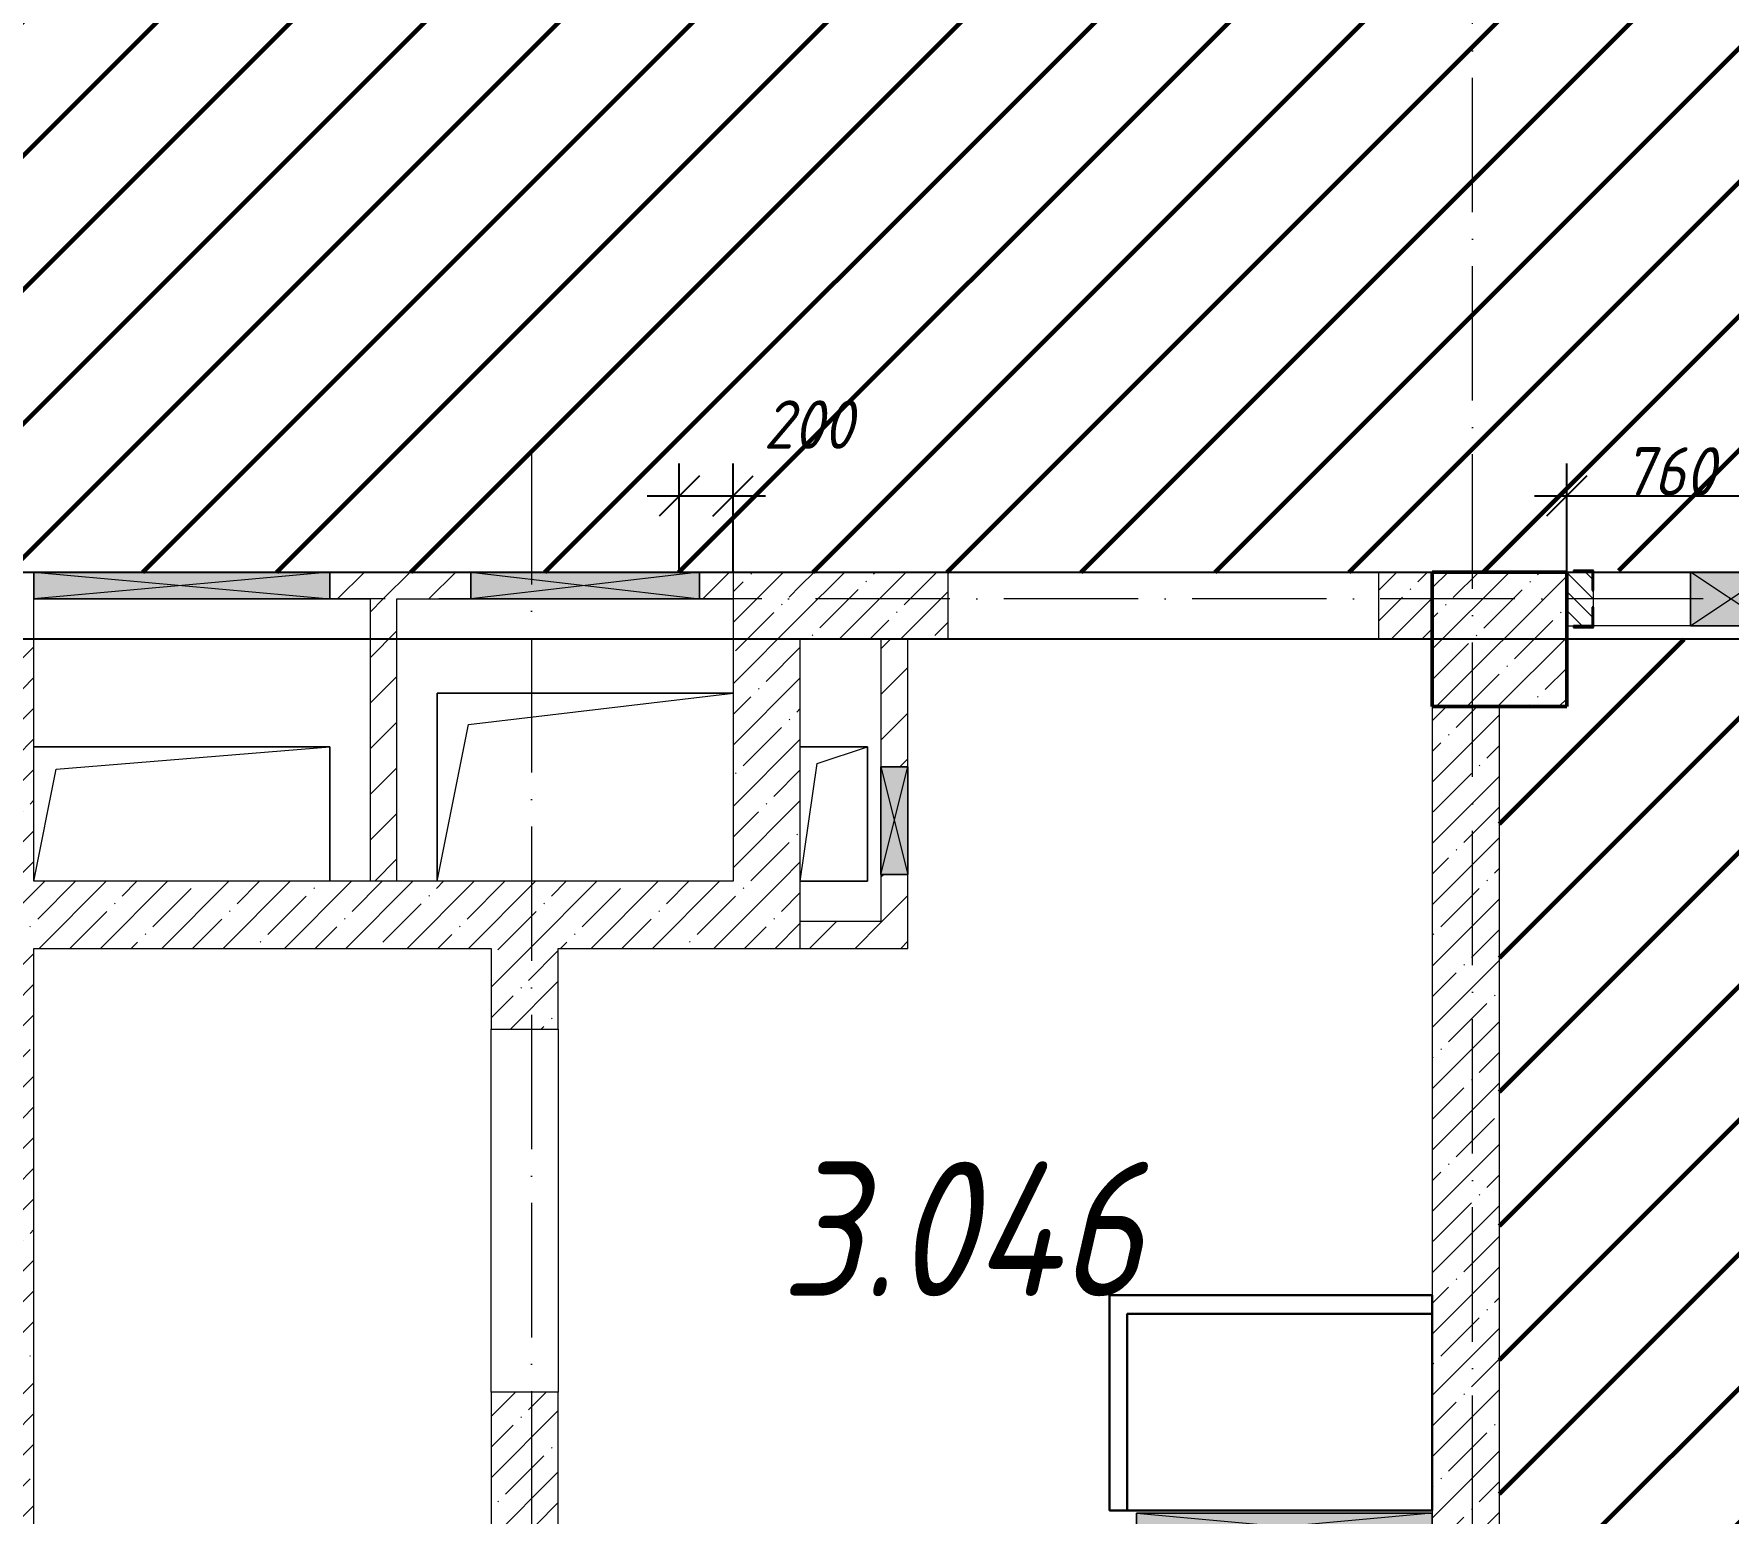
# Model space of a CAD drawing. Header units: millimetres. Extents: x -606178 to 312196, y -19338 to 632709.
# Drawn here: x -140615 to -134315, y 454375 to 459877 of the extents above; entities that cross this region are included whole.
import ezdxf

# ---------------------------------------------------------------- set-up
doc = ezdxf.new("R2010")
doc.units = ezdxf.units.MM
doc.linetypes.add('50_200_ШТРИХ_1Т_ш5_п1_п1_', pattern=[700, 500, -100, 0, -100])
for name, color, linetype, lineweight in [('6.4.1) Окр пт с инж. ПТ2.16', 3, 'Continuous', 60), ('A-____-____-DIMS', 7, 'Continuous', 9), ('A-DETL-GENF-OTLN', 7, 'Continuous', 9), ('A-FLOR-____-OTLN', 7, 'Continuous', 9), ('A-GENM-____-MCUT', 7, 'Continuous', 25), ('A-GENM-____-OTLN', 7, 'Continuous', 9), ('A-GENM-____-OTLN-1', 7, 'Continuous', 25), ('A-GLAZ-____-OTLN', 7, 'Continuous', 9), ('A-WALL-____-MCUT-1', 7, 'Continuous', 9), ('A-WALL-____-MCUT-3', 7, 'Continuous', 9), ('A-WALL-____-OTLN', 7, 'Continuous', 9), ('A-WALL-____-PATT-1', 7, 'Continuous', 9), ('A-WALL-FNSH-MCUT-1', 7, 'Continuous', 9), ('I-WALL-____-OTLN', 7, 'Continuous', 9), ('S-COLS-____-MCUT', 7, 'Continuous', 50), ('S-COLS-____-OTLN', 7, 'Continuous', 9), ('S-GRID-____-OTLN-1', 7, '50_200_ШТРИХ_1Т_ш5_п1_п1_', 9), ('Марки помещений', 7, 'Continuous', 9)]:
    doc.layers.add(name, color=color, linetype=linetype, lineweight=lineweight)
doc.styles.add('ISOCPEUR_I_10', font='isocpeui.ttf', dxfattribs={"width": 0.9, "height": 180})
doc.styles.add('ISOCPEUR_I_2', font='isocpeui.ttf', dxfattribs={"width": 0.85, "height": 2.3})
doc.dimstyles.new('ISO-1_8_0_9К_СРЕДНИЙ_Кладочные_3', dxfattribs={"dimscale": 304.8, "dimtxt": 179.276612, "dimasz": 0.492126, "dimexe": 0.393701, "dimexo": 0, "dimgap": 0, "dimtad": 1, "dimdec": 3, "dimrnd": 0.001, "dimdsep": 46, "dimtxsty": 'ISOCPEUR_I_10', "dimblk1": 'OBLIQUE', "dimblk2": 'OBLIQUE', "dimsah": 1, "dimcen": 0.09, "dimdle": 0.393701, "dimazin": 0, "dimtfac": 1, "dimtdec": 4, "dimtix": 1, "dimtmove": 0, "dimatfit": 3, "dimfxl": 1, "dimtvp": 1, "dimtolj": 1, "dimtzin": 0, "dimarcsym": 2})
doc.dimstyles.new('ISO-1_8_0_9К_СРЕДНИЙ_Кладочные_4', dxfattribs={"dimscale": 304.8, "dimtxt": 179.276612, "dimasz": 0.492126, "dimexe": 0.393701, "dimexo": 0, "dimgap": 0, "dimtad": 1, "dimdec": 3, "dimrnd": 0.001, "dimdsep": 46, "dimtxsty": 'ISOCPEUR_I_10', "dimblk1": 'OBLIQUE', "dimblk2": 'OBLIQUE', "dimsah": 1, "dimcen": 0.09, "dimdle": 0.393701, "dimazin": 0, "dimtfac": 1, "dimtdec": 4, "dimtix": 1, "dimtmove": 1, "dimatfit": 3, "dimfxl": 1, "dimtvp": 1, "dimtolj": 1, "dimtzin": 0, "dimarcsym": 2})
pattern_1 = [(45, (-140714.89, 451794.26), (-114.0493, 114.0493), []), (45, (-140600.84, 451794.26), (-114.0493, 114.0493), [201.612, -40.322, 3.353, -36.97])]
pattern_2 = [(45, (-140714.89, 451794.26), (-84.8528, 84.8528), [])]

# ---------------------------------------------------------------- blocks, each defined once
blk = doc.blocks.new('BSC_Колонна _Прямоугольная - 500х500-V102-АР1_План отверстий 3 этажа в осях 1-64_А-ГГ')
at = {"layer": 'S-COLS-____-OTLN'}
h = blk.add_hatch(dxfattribs=at)
h.set_pattern_fill('FP_125', color=256, style=0, pattern_type=2)
h.set_pattern_definition([(45, (-5550, -5831.04), (-114.0493, 114.0493), []), (45, (-5435.95, -5831.04), (-114.0493, 114.0493), [201.613, -40.323, 3.353, -36.97])])
h.paths.add_polyline_path([(-250, -250), (250, -250), (250, 250), (-250, 250)], flags=0)
at = {"layer": 'S-COLS-____-MCUT'}
for p, q in [((250, 250), (-250, 250)), ((-250, 250), (-250, -250)), ((250, -250), (250, 250)), ((-250, -250), (250, -250))]:
    blk.add_line(p, q, dxfattribs=at)
blk = doc.blocks.new('Фахверк_СКБ_Уголок - 200_3550_зеркало-28264001-АР1_План отверстий 3 этажа в осях 1-64_А-ГГ')
at = {"layer": 'A-GENM-____-MCUT'}
for p, q in [((200, 156), (125, 156)), ((125, 156), (125, 81)), ((131, 81), (131, 150)), ((131, 150), (200, 150)), ((200, 150), (200, 156)), ((125, 81), (131, 81)), ((131, 19), (125, 19)), ((125, 19), (125, -56)), ((131, -50), (131, 19)), ((125, -56), (200, -56)), ((200, -50), (131, -50)), ((200, -56), (200, -50))]:
    blk.add_line(p, q, dxfattribs=at)
blk = doc.blocks.new('AR_Отверстие прямоугольное _в плите_ - AR_Отверстие прямоугольное _в плите_-V171-АР1_План отверстий 3 этажа в осях 1-64_А-ГГ')
at = {"layer": 'A-GENM-____-OTLN'}
for p, q in [((125, 250), (-125, 250)), ((-62.5, 187.5), (125, 250)), ((125, -250), (125, 250)), ((-125, -250), (-62.5, 187.5)), ((-125, -250), (125, -250))]:
    blk.add_line(p, q, dxfattribs=at)
blk = doc.blocks.new('AR_Отверстие прямоугольное _в плите_ - AR_Отверстие прямоугольное _в плите_-30552744-АР1_План отверстий 3 этажа в осях 1-64_А-ГГ')
at = {"layer": 'A-GENM-____-OTLN'}
for p, q in [((550, 350), (-550, 350)), ((-550, 350), (-550, -350)), ((-433.3, 233.3), (550, 350)), ((-550, -350), (-433.3, 233.3))]:
    blk.add_line(p, q, dxfattribs=at)
blk = doc.blocks.new('AR_Отверстие прямоугольное _в плите_ - AR_Отверстие прямоугольное _в плите_-30552508-АР1_План отверстий 3 этажа в осях 1-64_А-ГГ')
at = {"layer": 'A-GENM-____-OTLN'}
for p, q in [((550, 250), (-550, 250)), ((-466.7, 166.7), (550, 250)), ((550, -250), (550, 250)), ((-550, -250), (-466.7, 166.7))]:
    blk.add_line(p, q, dxfattribs=at)
blk = doc.blocks.new('AR_Отверстие прямоугольное _в стене__БезПР - AR_Отверстие прямоугольное _в стене__БезПР-36428349-АР1_План отверстий 3 этажа в осях 1-64_А-ГГ')
at = {"layer": 'A-GLAZ-____-OTLN'}
blk.add_hatch(color=256, dxfattribs=at).paths.add_polyline_path([(-150, 100), (-150, -100), (150, -100), (150, 100)], flags=0)
at = {"layer": 'A-DETL-GENF-OTLN'}
for p, q in [((-150, -100), (-150, 100)), ((-150, 100), (150, 100)), ((150, 100), (-150, -100)), ((-150, 100), (150, -100)), ((150, 100), (-150, 100)), ((-150, 100), (-150, -100)), ((150, 100), (150, -100)), ((150, -100), (150, 100)), ((150, -100), (-150, -100)), ((-150, -100), (150, -100))]:
    blk.add_line(p, q, dxfattribs=at)
at = {"layer": 'A-GLAZ-____-OTLN'}
blk.add_line((150, 100), (-150, 100), dxfattribs=at)
blk = doc.blocks.new('AR_Отверстие прямоугольное _в стене_ - AR_Отверстие прямоугольное _в стене__ОВ-36990253-АР1_План отверстий 3 этажа в осях 1-64_А-ГГ')
at = {"layer": 'A-GLAZ-____-OTLN'}
blk.add_hatch(color=256, dxfattribs=at).paths.add_polyline_path([(550, -50), (550, 50), (-550, 50), (-550, -50)], flags=0)
at = {"layer": 'A-DETL-GENF-OTLN'}
for p, q in [((-550, -50), (-550, 50)), ((-550, 50), (550, 50)), ((550, 50), (-550, -50)), ((-550, 50), (550, -50)), ((550, 50), (-550, 50)), ((-550, 50), (-550, -50)), ((550, 50), (550, -50)), ((550, -50), (550, 50)), ((550, -50), (-550, -50)), ((-550, -50), (550, -50))]:
    blk.add_line(p, q, dxfattribs=at)
blk = doc.blocks.new('AR_Отверстие прямоугольное _в стене_ - AR_Отверстие прямоугольное _в стене__ОВ-36989221-АР1_План отверстий 3 этажа в осях 1-64_А-ГГ')
at = {"layer": 'A-GLAZ-____-OTLN'}
blk.add_hatch(color=256, dxfattribs=at).paths.add_polyline_path([(-200, -50), (200, -50), (200, 50), (-200, 50)], flags=0)
at = {"layer": 'A-DETL-GENF-OTLN'}
for p, q in [((-200, -50), (-200, 50)), ((-200, 50), (200, 50)), ((200, 50), (-200, -50)), ((-200, 50), (200, -50)), ((200, 50), (-200, 50)), ((-200, 50), (-200, -50)), ((200, 50), (200, -50)), ((200, -50), (200, 50)), ((200, -50), (-200, -50)), ((-200, -50), (200, -50))]:
    blk.add_line(p, q, dxfattribs=at)
blk = doc.blocks.new('AR_Отверстие прямоугольное _в стене__БезПР - AR_Отверстие прямоугольное _в стене__БезПР-36899555-АР1_План отверстий 3 этажа в осях 1-64_А-ГГ')
at = {"layer": 'A-GLAZ-____-OTLN'}
blk.add_hatch(color=256, dxfattribs=at).paths.add_polyline_path([(-425, -50), (425, -50), (425, 50), (-425, 50)], flags=0)
at = {"layer": 'A-DETL-GENF-OTLN'}
for p, q in [((-425, -50), (-425, 50)), ((-425, 50), (425, 50)), ((425, 50), (-425, -50)), ((-425, 50), (425, -50)), ((425, 50), (-425, 50)), ((-425, 50), (-425, -50)), ((425, 50), (425, -50)), ((425, -50), (425, 50)), ((425, -50), (-425, -50)), ((-425, -50), (425, -50))]:
    blk.add_line(p, q, dxfattribs=at)
at = {"layer": 'A-GLAZ-____-OTLN'}
blk.add_line((425, 50), (-425, 50), dxfattribs=at)
blk = doc.blocks.new('AR_Отверстие прямоугольное _в стене_ - AR_Отверстие прямоугольное _в стене__ОВ-36916333-АР1_План отверстий 3 этажа в осях 1-64_А-ГГ')
at = {"layer": 'A-GLAZ-____-OTLN'}
blk.add_hatch(color=256, dxfattribs=at).paths.add_polyline_path([(-90.5, -50), (550, -50), (550, 50), (-550, 50), (-550, -50)], flags=0)
at = {"layer": 'A-DETL-GENF-OTLN'}
for p, q in [((-550, -50), (-550, 50)), ((-550, 50), (550, 50)), ((550, 50), (-550, -50)), ((-550, 50), (550, -50)), ((550, 50), (-550, 50)), ((-550, 50), (-550, -50)), ((550, 50), (550, -50)), ((550, -50), (550, 50)), ((550, -50), (-550, -50)), ((-550, -50), (550, -50))]:
    blk.add_line(p, q, dxfattribs=at)
blk = doc.blocks.new('_Oblique')
at = {"color": 0, "linetype": 'ByBlock', "lineweight": -2}
blk.add_line((-0.5, -0.5), (0.5, 0.5), dxfattribs=at)
blk = doc.blocks.new('*D5163')
at = {"layer": 'A-____-____-DIMS', "color": 0, "lineweight": -2, "transparency": 16777216}
for p, q in [((-134914.9, 457875.3), (-134914.9, 458278.5)), ((-134154.9, 457875.3), (-134154.9, 458278.5)), ((-135034.9, 458158.5), (-134034.9, 458158.5))]:
    blk.add_line(p, q, dxfattribs=at)
at = {"layer": 'Defpoints', "color": 0, "transparency": 16777216}
for p in [(-134154.9, 458158.5), (-134914.9, 457875.3), (-134154.9, 457875.3)]:
    blk.add_point(p, dxfattribs=at)
at = {"layer": 'A-____-____-DIMS', "color": 0, "lineweight": -2, "transparency": 16777216, "xscale": 150, "yscale": 150, "zscale": 150, "rotation": 180}
blk.add_blockref('_Oblique', (-134914.9, 458158.5), dxfattribs=at)
at = {"layer": 'A-____-____-DIMS', "color": 0, "lineweight": -2, "transparency": 16777216, "xscale": 150, "yscale": 150, "zscale": 150}
blk.add_blockref('_Oblique', (-134154.9, 458158.5), dxfattribs=at)
at = {"layer": 'A-____-____-DIMS', "color": 0, "transparency": 16777216, "insert": (-134534.9, 458249.6), "char_height": 180, "width": 409.578, "attachment_point": 5, "style": 'ISOCPEUR_I_10'}
blk.add_mtext('\\A1;760', dxfattribs=at)
blk = doc.blocks.new('*D5169')
at = {"layer": 'A-____-____-DIMS', "color": 0, "lineweight": -2, "transparency": 16777216}
for p, q in [((-138214.9, 457875.3), (-138214.9, 458278.5)), ((-138014.9, 457875.3), (-138014.9, 458278.5)), ((-138334.9, 458158.5), (-137894.9, 458158.5))]:
    blk.add_line(p, q, dxfattribs=at)
at = {"layer": 'Defpoints', "color": 0, "transparency": 16777216}
for p in [(-138014.9, 458158.5), (-138214.9, 457875.3), (-138014.9, 457875.3)]:
    blk.add_point(p, dxfattribs=at)
at = {"layer": 'A-____-____-DIMS', "color": 0, "lineweight": -2, "transparency": 16777216, "xscale": 150, "yscale": 150, "zscale": 150, "rotation": 180}
blk.add_blockref('_Oblique', (-138214.9, 458158.5), dxfattribs=at)
at = {"layer": 'A-____-____-DIMS', "color": 0, "lineweight": -2, "transparency": 16777216, "xscale": 150, "yscale": 150, "zscale": 150}
blk.add_blockref('_Oblique', (-138014.9, 458158.5), dxfattribs=at)
at = {"layer": 'A-____-____-DIMS', "color": 0, "transparency": 16777216, "insert": (-137901.8, 458513.6), "char_height": 180, "width": 409.578, "attachment_point": 1, "line_spacing_factor": 1.149209, "style": 'ISOCPEUR_I_10'}
blk.add_mtext('\\A1;200', dxfattribs=at)

msp = doc.modelspace()

# ---------------------------------------------------------------- hatches: boundary and pattern name
at = {"layer": '6.4.1) Окр пт с инж. ПТ2.16'}
h = msp.add_hatch(dxfattribs=at)
h.set_pattern_fill('ANSI31', color=256, scale=111)
h.paths.add_polyline_path([(-102414.891, 460775.3011), (-102914.891, 460775.3011), (-102914.891, 461025.3011), (-104714.891, 461025.3011), (-104714.891, 461019.3011), (-104789.891, 461019.3011), (-105214.891, 461023.3811), (-105214.891, 460925.3011), (-105414.891, 460925.3011), (-105414.891, 460775.3011), (-105914.891, 460775.3011), (-105914.891, 461025.3011), (-107714.891, 461025.3011), (-107714.891, 461019.3011), (-107789.891, 461019.3011), (-108839.891, 461025.3011), (-108839.891, 461019.3011), (-108914.891, 461019.3011), (-110714.891, 461025.3011), (-110714.891, 461019.3011), (-110789.891, 461019.3011), (-111414.891, 461025.3011), (-111414.891, 460775.3011), (-111914.891, 460775.3011), (-111914.891, 461025.3011), (-113714.891, 461025.3011), (-113714.891, 461019.3011), (-113789.891, 461019.3011), (-114214.891, 461023.3811), (-114214.891, 460925.3011), (-114414.891, 460925.3011), (-114414.891, 460775.3011), (-114914.891, 460775.3011), (-114914.891, 461025.3011), (-121964.891, 461025.3011), (-123114.891, 461025.3011), (-123114.891, 461275.3011), (-125679.3407, 461275.3011, -0.683488624), (-125772.5126, 461275.3011), (-131114.891, 461275.3011), (-131114.891, 461025.3011), (-135114.891, 461025.3011), (-142664.891, 461025.3011), (-142664.891, 460775.3011), (-142914.891, 460775.3011), (-142914.891, 460450.3011), (-142908.891, 460450.3011), (-142908.891, 460375.3011), (-142914.891, 458575.3011), (-142908.891, 458575.3011), (-142908.891, 458500.3011), (-142911.691, 458325.3011), (-142814.891, 458325.3011), (-142814.891, 458125.3011), (-142664.891, 458125.3011), (-142664.891, 457875.3011), (-134889.891, 457875.3011), (-134889.891, 457881.3011), (-134814.891, 457881.3011), (-133664.891, 457881.2181), (-133664.891, 457881.3011), (-133589.891, 457881.3011), (-132139.891, 457881.1949), (-132139.891, 457881.3011), (-132064.891, 457881.3011), (-130914.891, 457881.2153), (-130914.891, 457881.3011), (-130839.891, 457881.3011), (-129789.891, 457881.2215), (-129789.891, 457881.3011), (-129714.891, 457881.3011), (-128714.891, 457881.2242), (-128714.891, 457881.3011), (-128639.891, 457881.3011), (-128039.891, 457881.2543), (-128039.891, 457881.3011), (-127964.891, 457881.3011), (-126814.891, 457881.2106), (-126814.891, 457881.3011), (-126739.891, 457881.3011), (-121714.891, 457880.8993), (-121714.891, 457881.3011), (-121639.891, 457881.3011), (-117089.891, 457880.9107), (-117089.891, 457881.3011), (-117014.891, 457881.3011), (-115314.891, 457881.1449), (-115314.891, 457881.3011), (-115239.891, 457881.3011), (-111389.891, 457880.9375), (-111389.891, 457881.3011), (-111236.891, 457881.3011), (-111224.891, 457875.3011), (-110824.891, 457875.3011), (-110614.891, 457875.3011), (-110614.891, 457881.3011), (-110539.891, 457881.3011), (-110389.891, 457881.2858), (-110389.891, 457881.3011), (-110314.891, 457881.3011), (-109614.891, 457881.2295), (-109614.891, 457881.3011), (-109539.891, 457881.3011), (-107739.891, 457881.1144), (-107739.891, 457881.3011), (-107664.891, 457881.3011), (-106514.891, 457881.1778), (-106514.891, 457881.3011), (-106439.891, 457881.3011), (-102414.891, 457880.8598)])
h.paths.add_polyline_path([(-68864.891, 460775.3011), (-69364.891, 460775.3011), (-69364.891, 461025.3011), (-71864.891, 461025.3011), (-71864.891, 460775.3011), (-72364.891, 460775.3011), (-72364.891, 460925.3011), (-72564.891, 460925.3011), (-72539.891, 461000.3011), (-72364.891, 461025.3011), (-72364.891, 461275.3011), (-72708.891, 461275.3011), (-72708.891, 461206.3011), (-72714.891, 461094.3011), (-72714.891, 461275.3011), (-77864.891, 461275.3011), (-77864.891, 460996.7297), (-77664.891, 461025.3011), (-77664.891, 460925.3011), (-77864.891, 460925.3011), (-77864.891, 460775.3011), (-78364.891, 460775.3011), (-78364.891, 460925.3011), (-78564.891, 460925.3011), (-78564.891, 461025.3011), (-80514.891, 461025.3011), (-80514.891, 461019.3011), (-80589.891, 461019.3011), (-80864.891, 461025.3011), (-80864.891, 460775.3011), (-81364.891, 460775.3011), (-81364.891, 461025.3011), (-81639.891, 461025.3011), (-81639.891, 461019.3011), (-81714.891, 461019.3011), (-81714.891, 461025.3011), (-83514.891, 461025.3011), (-83514.891, 461019.3011), (-83589.891, 461019.3011), (-84639.891, 461025.3011), (-84639.891, 461019.3011), (-84714.891, 461019.3011), (-86514.891, 461025.3011), (-86514.891, 461019.3011), (-86664.891, 461019.3011), (-86664.891, 460925.3011), (-86864.891, 460925.3011), (-86864.891, 460775.3011), (-87364.891, 460775.3011), (-87364.891, 460925.3011), (-87564.891, 460925.3011), (-87539.891, 461000.3011), (-87364.891, 461025.3011), (-87364.891, 461275.3011), (-87708.891, 461275.3011), (-87708.891, 461206.3011), (-87714.891, 461094.3011), (-87714.891, 461275.3011), (-89514.891, 461275.3011), (-89514.891, 461206.3011), (-89514.891, 461094.3011), (-89514.891, 461019.3011), (-89589.891, 461019.3011), (-89864.891, 461025.3011), (-89864.891, 460775.3011), (-90364.891, 460775.3011), (-90364.891, 460925.3011), (-90564.891, 460925.3011), (-90539.891, 461000.3011), (-90364.891, 461025.3011), (-90364.891, 461275.3011), (-90708.891, 461275.3011), (-90708.891, 461206.3011), (-90714.891, 461094.3011), (-90714.891, 461275.3011), (-92514.891, 461275.3011), (-92514.891, 461206.3011), (-92514.891, 461094.3011), (-92514.891, 461019.3011), (-92589.891, 461019.3011), (-93639.891, 461025.3011), (-93639.891, 461019.3011), (-93714.891, 461019.3011), (-93714.891, 461025.3011), (-95514.891, 461025.3011), (-95514.891, 461019.3011), (-95664.891, 461019.3011), (-95664.891, 460925.3011), (-95864.891, 460925.3011), (-95864.891, 460775.3011), (-96364.891, 460775.3011), (-96364.891, 460925.3011), (-96564.891, 460925.3011), (-96539.891, 461000.3011), (-96364.891, 461025.3011), (-96364.891, 461275.3011), (-96708.891, 461275.3011), (-96708.891, 461206.3011), (-96714.891, 461094.3011), (-96714.891, 461275.3011), (-98514.891, 461275.3011), (-98514.891, 461206.3011), (-98514.891, 461094.3011), (-98514.891, 461019.3011), (-98589.891, 461019.3011), (-98864.891, 461025.3011), (-98864.891, 460775.3011), (-99364.891, 460775.3011), (-99364.891, 460925.3011), (-99564.891, 460925.3011), (-99539.891, 461000.3011), (-99364.891, 461025.3011), (-99364.891, 461275.3011), (-99708.891, 461275.3011), (-99708.891, 461206.3011), (-99714.891, 461094.3011), (-99714.891, 461275.3011), (-101514.891, 461275.3011), (-101514.891, 461206.3011), (-101514.891, 461094.3011), (-101514.891, 461019.3011), (-101589.891, 461019.3011), (-101864.891, 461025.3011), (-101864.891, 460775.3011), (-102364.891, 460775.3011), (-102364.891, 457875.3011), (-98339.891, 457875.3011), (-98339.891, 457881.3011), (-98264.891, 457881.3011), (-96564.891, 457881.082), (-96564.891, 457881.3011), (-96489.891, 457881.3011), (-95164.891, 457881.1236), (-95164.891, 457881.3011), (-95089.891, 457881.3011), (-94989.891, 457881.2873), (-94989.891, 457881.3011), (-94914.891, 457881.3011), (-93114.891, 457881.0511), (-93114.891, 457881.3011), (-93039.891, 457881.3011), (-86539.891, 457880.3574), (-86539.891, 457881.3011), (-86464.891, 457881.3011), (-84764.891, 457881.0076), (-84764.891, 457881.3011), (-84689.891, 457881.3011), (-84039.891, 457881.1829), (-84039.891, 457881.3011), (-83964.891, 457881.3011), (-83064.891, 457881.1337), (-83064.891, 457881.3011), (-82989.891, 457881.3011), (-77539.891, 457880.2556), (-77539.891, 457881.3011), (-77464.891, 457881.3011), (-75764.891, 457880.905), (-75764.891, 457881.3011), (-75689.891, 457881.3011), (-71739.891, 457880.3126), (-71739.891, 457881.3011), (-71664.891, 457881.3011), (-70764.891, 457881.0305), (-70764.891, 457881.3011), (-70689.891, 457881.3011), (-68864.891, 457880.7241)])
h.paths.add_polyline_path([(-99708.891, 461025.3011), (-99639.891, 461025.3011), (-99639.891, 461019.3011), (-99708.891, 461019.3011)], flags=16)
h.paths.add_polyline_path([(-96708.891, 461025.3011), (-96639.891, 461025.3011), (-96639.891, 461019.3011), (-96708.891, 461019.3011)], flags=16)
h.paths.add_polyline_path([(-90708.891, 461025.3011), (-90639.891, 461025.3011), (-90639.891, 461019.3011), (-90708.891, 461019.3011)], flags=16)
h.paths.add_polyline_path([(-87708.891, 461025.3011), (-87639.891, 461025.3011), (-87639.891, 461019.3011), (-87708.891, 461019.3011)], flags=16)
h.paths.add_polyline_path([(-72708.891, 461025.3011), (-72639.891, 461025.3011), (-72639.891, 461019.3011), (-72708.891, 461019.3011)], flags=16)
h.paths.add_polyline_path([(-51664.891, 460775.3011), (-53919.891, 460775.3011), (-53919.891, 460769.3011), (-53994.891, 460769.3011), (-53994.891, 460775.3011), (-55144.891, 460775.3011), (-55144.891, 460769.3011), (-55219.891, 460769.3011), (-60489.891, 460775.3011), (-60489.891, 460769.3011), (-60564.891, 460769.3011), (-61714.891, 460775.3011), (-61714.891, 460769.3011), (-61789.891, 460769.3011), (-62714.891, 460775.3011), (-63214.891, 460775.3011), (-64289.891, 460775.3011), (-64289.891, 460769.3011), (-64364.891, 460769.3011), (-64364.891, 460775.3011), (-65514.891, 460775.3011), (-65514.891, 460769.3011), (-65589.891, 460769.3011), (-65714.891, 460775.3011), (-66214.891, 460775.3011), (-66214.891, 461025.3011), (-68314.891, 461025.3011), (-68314.891, 460775.3011), (-68814.891, 460775.3011), (-68814.891, 457875.3011), (-68314.891, 457875.3011), (-67989.891, 457875.3011), (-67989.891, 457881.3011), (-67914.891, 457881.3011), (-66214.891, 457880.6715), (-66214.891, 457881.3011), (-66139.891, 457881.3011), (-62489.891, 457879.7829), (-62489.891, 457881.3011), (-62414.891, 457881.3011), (-61714.891, 457880.9086), (-61714.891, 457881.3011), (-61639.891, 457881.3011), (-61489.891, 457881.2104), (-61489.891, 457881.3011), (-61414.891, 457881.3011), (-60714.891, 457880.8681), (-60714.891, 457881.3011), (-60639.891, 457881.3011), (-60489.891, 457881.2003), (-60489.891, 457881.3011), (-60414.891, 457881.3011), (-51714.891, 457875.3011), (-51664.891, 457875.3011), (-51664.891, 458575.3011)])
h = msp.add_hatch(dxfattribs=at)
h.set_pattern_fill('ANSI31', color=256, scale=111)
h.paths.add_polyline_path([(-126420.891, 454549.3011), (-126414.891, 454725.3011), (-126814.891, 454725.3011), (-126864.891, 454725.3011), (-126864.891, 454825.3011), (-126814.891, 454825.3011), (-126414.891, 454825.3011), (-126414.891, 456751.3011), (-126420.891, 456751.3011), (-126420.891, 457099.3011), (-126415.4118, 457625.3011), (-128064.891, 457625.3011), (-128064.891, 454975.3011), (-128064.891, 454725.3011), (-130214.891, 454725.3011), (-130214.891, 452775.3011), (-130214.891, 452375.3011), (-130214.891, 452325.3011), (-130214.891, 450375.3011), (-129814.891, 450375.3011), (-129814.891, 450125.3011), (-127989.891, 450125.3011), (-127989.891, 450131.3011), (-127914.891, 450131.3011), (-127914.891, 450125.3011), (-126914.891, 450125.3011), (-126914.891, 450131.3011), (-126839.891, 450131.3011), (-126514.891, 450127.5868), (-126514.891, 450225.3011), (-126414.891, 450225.3011), (-126414.891, 452275.3011), (-126414.891, 452325.3011), (-126414.891, 454001.3011), (-126420.891, 454001.3011)])
h.paths.add_polyline_path([(-133264.891, 457275.3011), (-133264.891, 457575.3011), (-133264.891, 457625.3011), (-134914.891, 457625.3011), (-134914.891, 457375.3011), (-135164.891, 457375.3011), (-135164.891, 450375.3011), (-134914.891, 450375.3011), (-134914.891, 450225.3011), (-134714.891, 450225.3011), (-134714.891, 450125.3011), (-134389.891, 450125.3011), (-134389.891, 450131.3011), (-134314.891, 450131.3011), (-134314.891, 450125.3011), (-133314.891, 450125.3011), (-133314.891, 450131.3011), (-133239.891, 450131.3011), (-130814.891, 450126.3268), (-130814.891, 450375.3011), (-130814.891, 450775.3011), (-130814.891, 452325.3011), (-130814.891, 452375.3011), (-130814.891, 454175.3011), (-130814.891, 454575.3011), (-130814.891, 454625.3011), (-130814.891, 454725.3011), (-132964.891, 454725.3011), (-133914.891, 454725.3011), (-133964.891, 454725.3011), (-133964.891, 454825.3011), (-133914.891, 454825.3011), (-133264.891, 454825.3011)])
h.paths.add_polyline_path([(-130414.891, 457625.3011), (-132814.891, 457625.3011), (-132814.891, 455325.3011), (-132164.891, 455325.3011), (-131664.891, 455325.3011), (-130414.891, 455325.3011)])
at = {"layer": 'A-WALL-____-PATT-1'}
h = msp.add_hatch(dxfattribs=at)
h.set_pattern_fill('FP_4', color=256, style=0, pattern_type=2)
h.set_pattern_definition(pattern_2)
h.paths.add_polyline_path([(-138014.891, 457775.3011), (-138014.891, 457875.3011), (-138139.891, 457875.3011), (-138139.891, 457775.3011)], flags=0)
h.paths.add_polyline_path([(-139514.891, 457775.3011), (-138989.891, 457775.3011), (-138989.891, 457875.3011), (-139514.891, 457875.3011), (-139514.891, 457787.3011)], flags=0)
h = msp.add_hatch(dxfattribs=at)
h.set_pattern_fill('FP_38', color=256, style=0, pattern_type=2)
h.set_pattern_definition(pattern_1)
h.paths.add_polyline_path([(-137764.891, 456725.3011), (-137764.891, 457875.3011), (-138014.891, 457875.3011), (-138014.891, 456725.3011)], flags=0)
h = msp.add_hatch(dxfattribs=at)
h.set_pattern_fill('FP_38', color=256, style=0, pattern_type=2)
h.set_pattern_definition(pattern_1)
h.paths.add_polyline_path([(-135414.891, 457625.3011), (-135414.891, 457875.3011), (-135614.891, 457875.3011), (-135614.891, 457625.3011)], flags=0)
h.paths.add_polyline_path([(-137764.891, 457625.3011), (-137214.891, 457625.3011), (-137214.891, 457875.3011), (-137764.891, 457875.3011)], flags=0)
h = msp.add_hatch(dxfattribs=at)
h.set_pattern_fill('FP_6', color=256, style=0, pattern_type=2)
h.set_pattern_definition([(135, (-140714.89, 451794.26), (-35.35534, -35.35534), [])])
h.paths.add_polyline_path([(-130908.891, 457675.3011), (-130314.891, 457675.3011), (-130314.891, 457875.3011), (-130908.891, 457875.3011), (-130908.891, 457806.3011), (-130914.891, 457806.3011), (-130914.891, 457744.3011), (-130908.891, 457744.3011)], flags=0)
h.paths.add_polyline_path([(-133658.7107, 457675.3011), (-132070.891, 457675.3011), (-132070.891, 457744.3011), (-132064.891, 457744.3011), (-132064.891, 457806.3011), (-132070.891, 457806.3011), (-132070.891, 457875.3011), (-133658.891, 457875.3011), (-133658.891, 457806.3011), (-133664.891, 457806.3011), (-133664.891, 457744.3011), (-133658.891, 457744.3011), (-133658.891, 457675.3011)], flags=0)
h.paths.add_polyline_path([(-134914.891, 457675.3011), (-134820.891, 457675.3011), (-134820.891, 457744.3011), (-134814.891, 457744.3011), (-134814.891, 457806.3011), (-134820.891, 457806.3011), (-134820.891, 457875.3011), (-134914.891, 457875.3011), (-134914.891, 457769.3011)], flags=0)
h = msp.add_hatch(dxfattribs=at)
h.set_pattern_fill('FP_4', color=256, style=0, pattern_type=2)
h.set_pattern_definition(pattern_2)
h.paths.add_polyline_path([(-139264.891, 456725.3011), (-139264.891, 457775.3011), (-139364.891, 457775.3011), (-139364.891, 456725.3011)], flags=0)
h = msp.add_hatch(dxfattribs=at)
h.set_pattern_fill('FP_38', color=256, style=0, pattern_type=2)
h.set_pattern_definition(pattern_1)
h.paths.add_polyline_path([(-140728.5679, 453525.3011), (-140614.891, 453525.3011), (-140614.891, 457625.3011), (-140864.891, 457625.3011), (-140864.891, 453525.3011)], flags=0)
h = msp.add_hatch(dxfattribs=at)
h.set_pattern_fill('FP_4', color=256, style=0, pattern_type=2)
h.set_pattern_definition(pattern_2)
h.paths.add_polyline_path([(-137364.891, 456475.3011), (-137364.891, 456750.3011), (-137464.891, 456750.3011), (-137464.891, 456475.3011)], flags=0)
h.paths.add_polyline_path([(-137364.891, 457150.3011), (-137364.891, 457625.3011), (-137464.891, 457625.3011), (-137464.891, 457150.3011), (-137410.1291, 457150.3011)], flags=0)
h = msp.add_hatch(dxfattribs=at)
h.set_pattern_fill('FP_38', color=256, style=0, pattern_type=2)
h.set_pattern_definition(pattern_1)
h.paths.add_polyline_path([(-135164.891, 453775.3011), (-135164.891, 457375.3011), (-135414.891, 457375.3011), (-135414.891, 453775.3011)], flags=0)
h = msp.add_hatch(dxfattribs=at)
h.set_pattern_fill('FP_38', color=256, style=0, pattern_type=2)
h.set_pattern_definition(pattern_1)
h.paths.add_polyline_path([(-137764.891, 456475.3011), (-137764.891, 456725.3011), (-140614.891, 456725.3011), (-140614.891, 456475.3011), (-138664.891, 456475.3011)], flags=0)
h = msp.add_hatch(dxfattribs=at)
h.set_pattern_fill('FP_4', color=256, style=0, pattern_type=2)
h.set_pattern_definition(pattern_2)
h.paths.add_polyline_path([(-137464.891, 456475.3011), (-137464.891, 456575.3011), (-137764.891, 456575.3011), (-137764.891, 456475.3011)], flags=0)
h = msp.add_hatch(dxfattribs=at)
h.set_pattern_fill('FP_38', color=256, style=0, pattern_type=2)
h.set_pattern_definition(pattern_1)
h.paths.add_polyline_path([(-138914.891, 453775.3011), (-138664.891, 453775.3011), (-138664.891, 454825.3011), (-138914.891, 454825.3011), (-138914.891, 454248.3732)], flags=0)
h.paths.add_polyline_path([(-138664.891, 456175.3011), (-138664.891, 456475.3011), (-138914.891, 456475.3011), (-138914.891, 456175.3011)], flags=0)

# ---------------------------------------------------------------- linework, layer by layer
msp.add_lwpolyline([(-51714.891, 457625.3011), (-142664.891, 457625.3011), (-142664.891, 457875.3011), (-51714.891, 457875.3011)], close=True)
at = {"lineweight": 30}
for points in [[(-135414.891, 454385.3011), (-136614.891, 454385.3011), (-136614.891, 455185.3011), (-135414.891, 455185.3011)], [(-135414.891, 454385.3011), (-136549.1867, 454385.3011), (-136549.1867, 455115.8355), (-135414.891, 455115.8355)]]:
    msp.add_lwpolyline(points, close=True, dxfattribs=at)
at = {"layer": 'A-FLOR-____-OTLN'}
for p, q in [((-139114.891, 457425.3011), (-138014.891, 457425.3011)), ((-139114.891, 456725.3011), (-139114.891, 457425.3011)), ((-140614.891, 457225.3011), (-139514.891, 457225.3011)), ((-139514.891, 457225.3011), (-139514.891, 456725.3011)), ((-137764.891, 457225.3011), (-137514.891, 457225.3011)), ((-137514.891, 457225.3011), (-137514.891, 456725.3011)), ((-137514.891, 456725.3011), (-137764.891, 456725.3011))]:
    msp.add_line(p, q, dxfattribs=at)
at = {"layer": 'A-WALL-____-MCUT-1'}
for p, q in [((-140614.891, 457875.3011), (-141064.891, 457875.3011)), ((-138014.891, 457875.3011), (-138014.891, 456725.3011)), ((-137214.891, 457875.3011), (-138014.891, 457875.3011)), ((-137214.891, 457625.3011), (-137214.891, 457875.3011)), ((-135414.891, 457875.3011), (-135614.891, 457875.3011)), ((-135614.891, 457875.3011), (-135614.891, 457625.3011)), ((-140614.891, 456725.3011), (-140614.891, 457775.3011)), ((-137764.891, 456475.3011), (-137764.891, 457625.3011)), ((-137764.891, 457625.3011), (-137214.891, 457625.3011)), ((-135614.891, 457625.3011), (-135414.891, 457625.3011)), ((-135414.891, 457375.3011), (-135414.891, 454375.3011)), ((-135164.891, 450375.3011), (-135164.891, 457375.3011)), ((-138014.891, 456725.3011), (-140614.891, 456725.3011)), ((-140614.891, 453775.3011), (-140614.891, 456475.3011)), ((-140614.891, 456475.3011), (-138914.891, 456475.3011)), ((-138914.891, 456475.3011), (-138914.891, 456175.3011)), ((-138664.891, 456475.3011), (-137764.891, 456475.3011)), ((-138664.891, 456175.3011), (-138664.891, 456475.3011)), ((-138914.891, 456175.3011), (-138664.891, 456175.3011)), ((-138914.891, 454825.3011), (-138914.891, 453775.3011)), ((-138664.891, 454825.3011), (-138914.891, 454825.3011)), ((-138664.891, 453775.3011), (-138664.891, 454825.3011))]:
    msp.add_line(p, q, dxfattribs=at)
at = {"layer": 'A-WALL-____-MCUT-3'}
for p, q in [((-134889.891, 457875.3011), (-134914.891, 457875.3011)), ((-134814.891, 457744.3011), (-134814.891, 457806.3011)), ((-134914.891, 457675.3011), (-134889.891, 457675.3011))]:
    msp.add_line(p, q, dxfattribs=at)
at = {"layer": 'A-WALL-____-OTLN'}
for p, q in [((-137214.891, 457875.3011), (-135614.891, 457875.3011)), ((-135614.891, 457625.3011), (-137214.891, 457625.3011)), ((-138914.891, 454825.3011), (-138914.891, 456175.3011)), ((-138664.891, 456175.3011), (-138664.891, 454825.3011))]:
    msp.add_line(p, q, dxfattribs=at)
at = {"layer": 'A-WALL-FNSH-MCUT-1'}
for p, q in [((-138989.891, 457875.3011), (-139514.891, 457875.3011)), ((-138014.891, 457875.3011), (-138139.891, 457875.3011)), ((-139514.891, 457775.3011), (-139364.891, 457775.3011)), ((-139364.891, 457775.3011), (-139364.891, 456725.3011)), ((-139264.891, 457775.3011), (-138989.891, 457775.3011)), ((-139264.891, 456725.3011), (-139264.891, 457775.3011)), ((-138139.891, 457775.3011), (-138014.891, 457775.3011)), ((-137464.891, 457625.3011), (-137464.891, 457150.3011)), ((-137364.891, 457150.3011), (-137364.891, 457625.3011)), ((-137464.891, 456750.3011), (-137464.891, 456575.3011)), ((-137364.891, 456475.3011), (-137364.891, 456750.3011)), ((-137464.891, 456575.3011), (-137764.891, 456575.3011)), ((-137764.891, 456475.3011), (-137364.891, 456475.3011))]:
    msp.add_line(p, q, dxfattribs=at)
at = {"layer": 'I-WALL-____-OTLN'}
for p, q in [((-134814.891, 457875.3011), (-134454.891, 457875.3011)), ((-134454.891, 457675.3011), (-134814.891, 457675.3011))]:
    msp.add_line(p, q, dxfattribs=at)
at = {"layer": 'S-GRID-____-OTLN-1'}
for p, q in [((-135264.891, 447311.6528), (-135264.891, 501675.2188)), ((-138764.891, 458329.2751), (-138764.891, 447311.6528)), ((-50396.1037, 457775.3011), (-145383.6612, 457775.3011))]:
    msp.add_line(p, q, dxfattribs=at)

# ---------------------------------------------------------------- block references
at = {"layer": 'A-GENM-____-OTLN'}
for name, p in [('AR_Отверстие прямоугольное _в плите_ - AR_Отверстие прямоугольное _в плите_-30552744-АР1_План отверстий 3 этажа в осях 1-64_А-ГГ', (-138564.891, 457075.3011)), ('AR_Отверстие прямоугольное _в плите_ - AR_Отверстие прямоугольное _в плите_-30552508-АР1_План отверстий 3 этажа в осях 1-64_А-ГГ', (-140064.891, 456975.3011)), ('AR_Отверстие прямоугольное _в плите_ - AR_Отверстие прямоугольное _в плите_-V171-АР1_План отверстий 3 этажа в осях 1-64_А-ГГ', (-137639.891, 456975.3011))]:
    msp.add_blockref(name, p, dxfattribs=at)
at = {"layer": 'A-GENM-____-OTLN-1', "rotation": 180}
msp.add_blockref('Фахверк_СКБ_Уголок - 200_3550_зеркало-28264001-АР1_План отверстий 3 этажа в осях 1-64_А-ГГ', (-134689.891, 457825.3011), dxfattribs=at)
at = {"layer": 'A-GLAZ-____-OTLN'}
for name, p in [('AR_Отверстие прямоугольное _в стене_ - AR_Отверстие прямоугольное _в стене__ОВ-36990253-АР1_План отверстий 3 этажа в осях 1-64_А-ГГ', (-140064.891, 457825.3011)), ('AR_Отверстие прямоугольное _в стене__БезПР - AR_Отверстие прямоугольное _в стене__БезПР-36899555-АР1_План отверстий 3 этажа в осях 1-64_А-ГГ', (-138564.891, 457825.3011)), ('AR_Отверстие прямоугольное _в стене_ - AR_Отверстие прямоугольное _в стене__ОВ-36916333-АР1_План отверстий 3 этажа в осях 1-64_А-ГГ', (-135964.891, 454325.3011))]:
    msp.add_blockref(name, p, dxfattribs=at)
for name, p, rotation in [('AR_Отверстие прямоугольное _в стене__БезПР - AR_Отверстие прямоугольное _в стене__БезПР-36428349-АР1_План отверстий 3 этажа в осях 1-64_А-ГГ', (-134304.891, 457775.3011), 180), ('AR_Отверстие прямоугольное _в стене_ - AR_Отверстие прямоугольное _в стене__ОВ-36989221-АР1_План отверстий 3 этажа в осях 1-64_А-ГГ', (-137414.891, 456950.3011), 89.99999999999993)]:
    msp.add_blockref(name, p, dxfattribs=dict(at, rotation=rotation))
at = {"layer": 'S-COLS-____-OTLN'}
msp.add_blockref('BSC_Колонна _Прямоугольная - 500х500-V102-АР1_План отверстий 3 этажа в осях 1-64_А-ГГ', (-135164.891, 457625.3011), dxfattribs=at)

# ---------------------------------------------------------------- texts
at = {"layer": 'Марки помещений', "insert": (-137838.027, 455682.049), "char_height": 500, "width": 817.72125, "attachment_point": 1, "style": 'ISOCPEUR_I_2'}
msp.add_mtext('3.046', dxfattribs=at)

# ---------------------------------------------------------------- dimensions: what is measured, and where the dimension line sits
at = {"layer": 'A-____-____-DIMS'}
dim = msp.add_linear_dim(base=(-138014.891, 458158.4751), p1=(-138214.891, 457875.3011), p2=(-138014.891, 457875.3011), dimstyle='ISO-1_8_0_9К_СРЕДНИЙ_Кладочные_4', override={"dimpost": '<>', "dimfxl": 200}, dxfattribs=at)
dim.commit()
dim.dimension.update_dxf_attribs({"geometry": '*D5169', "text_midpoint": (-137696.9991, 458273.6371), "dimtype": 160})
dim = msp.add_linear_dim(base=(-134154.891, 458158.4751), p1=(-134914.891, 457875.3011), p2=(-134154.891, 457875.3011), dimstyle='ISO-1_8_0_9К_СРЕДНИЙ_Кладочные_3', override={"dimpost": '<>', "dimfxl": 760}, dxfattribs=at)
dim.commit()
dim.dimension.update_dxf_attribs({"geometry": '*D5163', "text_midpoint": (-134534.891, 458249.6342)})

doc.saveas('drawing.dxf')
